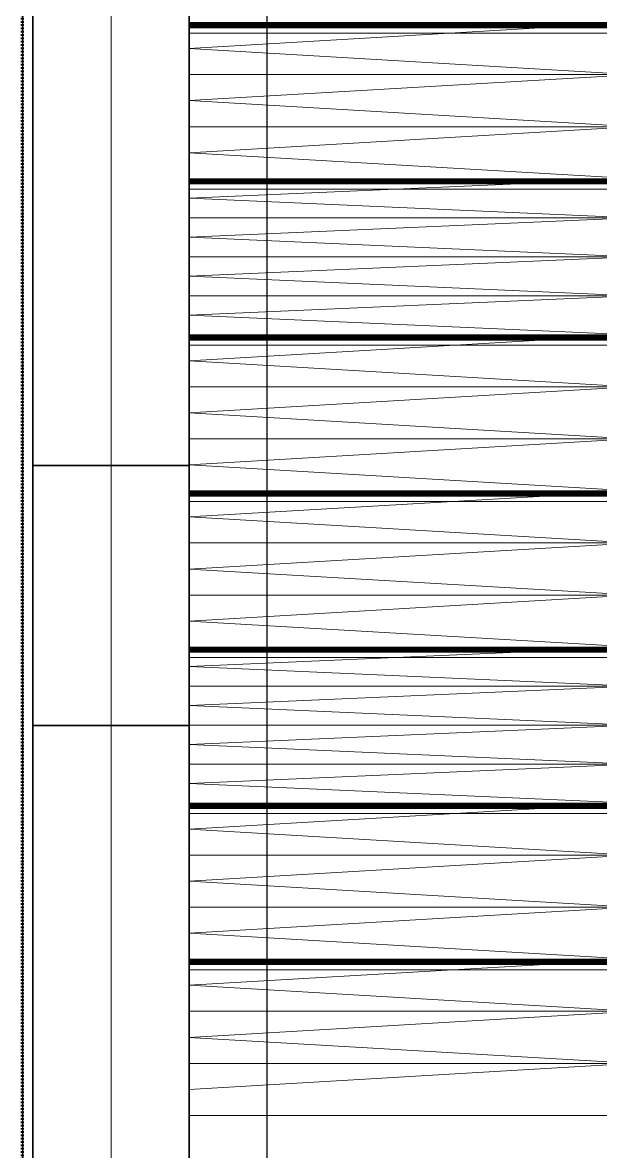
# Model space of a CAD drawing. Header units: millimetres. Extents: x -5300 to 98858, y -5196 to 93886.
# Drawn here: x 54330 to 55440, y 71432 to 73601 of the extents above; entities that cross this region are included whole.
import ezdxf

# ---------------------------------------------------------------- set-up
doc = ezdxf.new("R2010")
doc.units = ezdxf.units.MM
doc.linetypes.add('Штрих', pattern=[6.35, 3.175, -3.175])
doc.linetypes.add('Штрих_2_', pattern=[6.35, 3.175, -3.175])
for name, color, linetype, lineweight, true_color in [('_Разделитель помещений_', 4, 'Штрих', 70, 0x00ffff), ('Колонны', 7, 'Continuous', 18, 0x7f7f7f), ('Лестницы', 7, 'Continuous', 18, 0x7f7f7f), ('Перекрытия', 7, 'Continuous', 18, 0x7f7f7f), ('Стены', 7, 'Continuous', 18, 0x7f7f7f), ('Стены разрез', 7, 'Continuous', 50, 0x7f7f7f)]:
    doc.layers.add(name, color=color, linetype=linetype, lineweight=lineweight, true_color=true_color)

# ---------------------------------------------------------------- blocks, each defined once
blk = doc.blocks.new('ПЕР-003 5804 - ПЕР-003 5804-240234-Подвал')
at = {"layer": 'Перекрытия', "color": 254, "true_color": 0xd4d4d4}
for p, q in [((54650, 52670), (54650, 80210)), ((54650, 80210), (54650, 52670))]:
    blk.add_line(p, q, dxfattribs=at)
blk = doc.blocks.new('СТН-03 147010 - СТН-03 2-246274-Подвал')
at = {"layer": 'Стены', "color": 254, "true_color": 0xd4d4d4}
blk.add_line((54500, 80110), (54500, 53150), dxfattribs=at)
blk = doc.blocks.new('СТН-03 147010 - СТН-03 147010-246271-Подвал')
at = {"layer": 'Стены', "color": 254, "true_color": 0xd4d4d4}
for p, q in [((54350, 72750), (54350, 72750)), ((54650, 72750), (54650, 72750)), ((54350, 72250), (54350, 72250)), ((54650, 72250), (54650, 72250))]:
    blk.add_line(p, q, dxfattribs=at)
at = {"layer": 'Стены разрез', "color": 254, "lineweight": 25, "true_color": 0xd4d4d4}
for p, q in [((54650, 75400), (54650, 54350)), ((54800, 54350), (54800, 75400)), ((54330, 75350), (54330, 54250)), ((54350, 54250), (54350, 75350)), ((54350, 75350), (54350, 72750)), ((54650, 72750), (54650, 75350)), ((54350, 72750), (54650, 72750)), ((54650, 72250), (54350, 72250)), ((54350, 72250), (54350, 66750)), ((54650, 66750), (54650, 72250))]:
    blk.add_line(p, q, dxfattribs=at)
blk.add_blockref('СТН-03 147010 - СТН-03 2-246274-Подвал', (0, 0))
blk = doc.blocks.new('ЛК1-Лм1 227454 - ЛК1-Лм1-249035-Подвал')
at = {"layer": 'Лестницы', "color": 254, "true_color": 0xd4d4d4}
for p, q in [((54650, 73900.9), (54650, 73580.9)), ((54650, 73580.9), (54650, 73900.9)), ((54650, 73580.9), (54650, 73890.9)), ((54650, 73890.9), (54650, 73580.9)), ((54650, 73580.9), (54650, 73880.9)), ((54650, 73880.9), (54650, 73580.9)), ((54650, 73650.9), (54650, 73600.9)), ((54650, 73600.9), (54650, 73650.9)), ((54650, 73600.9), (54650, 73550.9)), ((55500, 73600.9), (54650, 73600.9)), ((54650, 73600.9), (55500, 73600.9)), ((55500, 73600.9), (54650, 73550.9)), ((54650, 73550.9), (54650, 73600.9)), ((54650, 73550.9), (55500, 73600.9)), ((56350, 73600.9), (54650, 73600.9)), ((54650, 73600.9), (54650, 73580.9)), ((56350, 73600.9), (54650, 73600.9)), ((54650, 73600.9), (54650, 73600.9)), ((54650, 73600.9), (56350, 73600.9)), ((54650, 73600.9), (54650, 73600.9)), ((54650, 73600.9), (54650, 73580.9)), ((54650, 73580.9), (54650, 73600.9)), ((54650, 73580.9), (54650, 73600.9)), ((54650, 73600.9), (56350, 73600.9)), ((54650, 73600.8), (54650, 73600.9)), ((54650, 73600.9), (54650, 73600.9)), ((54650, 73600.9), (54650, 73280.9)), ((54650, 73280.9), (54650, 73600.9)), ((54650, 73600.9), (56350, 73600.9)), ((56350, 73600.9), (54650, 73600.9)), ((54650, 73600.9), (54650, 73600.8)), ((56350, 73600.9), (54650, 73600.9)), ((54650, 73600.9), (54650, 73600.9)), ((54650, 73600.9), (56350, 73600.9)), ((54650, 73600.3), (54650, 73600.8)), ((56350, 73600.8), (54650, 73600.8)), ((54650, 73600.8), (54650, 73600.3)), ((54650, 73600.8), (56350, 73600.8)), ((54650, 73599.6), (54650, 73600.3)), ((56350, 73600.3), (54650, 73600.3)), ((54650, 73600.3), (54650, 73599.6)), ((54650, 73600.3), (56350, 73600.3)), ((54650, 73598.6), (54650, 73599.6)), ((56350, 73599.6), (54650, 73599.6)), ((54650, 73599.6), (54650, 73598.6)), ((54650, 73599.6), (56350, 73599.6)), ((54650, 73597.4), (54650, 73598.6)), ((56350, 73598.6), (54650, 73598.6)), ((54650, 73598.6), (54650, 73597.4)), ((54650, 73598.6), (56350, 73598.6)), ((54650, 73595.9), (54650, 73597.4)), ((56350, 73597.4), (54650, 73597.4)), ((54650, 73597.4), (54650, 73595.9)), ((54650, 73597.4), (56350, 73597.4)), ((54650, 73594.4), (54650, 73595.9)), ((56350, 73595.9), (54650, 73595.9)), ((54650, 73595.9), (54650, 73594.4)), ((54650, 73595.9), (56350, 73595.9)), ((54650, 73592.7), (54650, 73594.4)), ((56350, 73594.4), (54650, 73594.4)), ((54650, 73594.4), (54650, 73592.7)), ((54650, 73594.4), (56350, 73594.4)), ((54650, 73590.9), (54650, 73592.7)), ((56350, 73592.7), (54650, 73592.7)), ((54650, 73592.7), (54650, 73590.9)), ((54650, 73592.7), (56350, 73592.7)), ((54650, 73280.9), (54650, 73590.9)), ((56350, 73590.9), (54650, 73590.9)), ((54650, 73590.9), (54650, 73280.9)), ((54650, 73590.9), (56350, 73590.9)), ((54650, 73280.9), (54650, 73580.9)), ((54650, 73580.9), (54650, 73580.9)), ((54650, 73580.9), (56350, 73580.9)), ((56350, 73580.9), (54650, 73580.9)), ((54650, 73580.9), (54650, 73580.9)), ((54650, 73580.9), (56350, 73580.9)), ((56350, 73580.9), (54650, 73580.9)), ((54650, 73580.9), (54650, 73280.9)), ((54650, 73580.9), (56350, 73580.9)), ((54650, 73580.9), (54650, 73580.9)), ((56350, 73580.9), (54650, 73580.9)), ((54650, 73580.9), (54650, 73580.9)), ((54650, 73580.9), (56350, 73580.9)), ((56350, 73580.9), (54650, 73580.9)), ((54650, 73580.9), (54650, 73580.9)), ((54650, 73580.9), (56350, 73580.9)), ((56350, 73580.9), (54650, 73580.9)), ((54650, 73580.9), (54650, 73580.9)), ((56350, 73580.9), (54650, 73580.9)), ((54650, 73580.9), (56350, 73580.9)), ((54650, 73550.9), (54650, 73500.9)), ((54650, 73550.9), (55500, 73500.9)), ((54650, 73500.9), (54650, 73550.9)), ((55500, 73500.9), (54650, 73550.9)), ((54650, 73500.9), (54650, 73450.9)), ((55500, 73500.9), (54650, 73500.9)), ((54650, 73500.9), (55500, 73500.9)), ((55500, 73500.9), (54650, 73450.9)), ((54650, 73450.9), (54650, 73500.9)), ((54650, 73450.9), (55500, 73500.9)), ((54650, 73450.9), (54650, 73400.9)), ((54650, 73450.9), (55500, 73400.9)), ((54650, 73400.9), (54650, 73450.9)), ((55500, 73400.9), (54650, 73450.9)), ((54650, 73400.9), (54650, 73350.9)), ((55500, 73400.9), (54650, 73400.9)), ((54650, 73400.9), (55500, 73400.9)), ((55500, 73400.9), (54650, 73350.9)), ((54650, 73350.9), (54650, 73400.9)), ((54650, 73350.9), (55500, 73400.9)), ((54650, 73350.9), (54650, 73300.9)), ((54650, 73350.9), (55500, 73300.9)), ((54650, 73300.9), (54650, 73350.9)), ((55500, 73300.9), (54650, 73350.9)), ((54650, 73300.9), (54650, 73263.4)), ((55500, 73300.9), (54650, 73300.9)), ((54650, 73300.9), (55500, 73300.9)), ((55500, 73300.9), (54650, 73263.4)), ((54650, 73263.4), (54650, 73300.9)), ((54650, 73263.4), (55500, 73300.9)), ((56350, 73300.9), (54650, 73300.9)), ((54650, 73300.9), (54650, 73280.9)), ((56350, 73300.9), (54650, 73300.9)), ((54650, 73300.9), (54650, 73300.9)), ((54650, 73300.9), (56350, 73300.9)), ((54650, 73300.9), (54650, 73300.9)), ((54650, 73300.9), (54650, 73280.9)), ((54650, 73280.9), (54650, 73300.9)), ((54650, 73280.9), (54650, 73300.9)), ((54650, 73300.9), (56350, 73300.9)), ((54650, 73300.8), (54650, 73300.9)), ((54650, 73300.9), (54650, 73300.9)), ((54650, 73300.9), (54650, 72980.9)), ((54650, 72980.9), (54650, 73300.9)), ((54650, 73300.9), (56350, 73300.9)), ((56350, 73300.9), (54650, 73300.9)), ((54650, 73300.9), (54650, 73300.8)), ((56350, 73300.9), (54650, 73300.9)), ((54650, 73300.9), (54650, 73300.9)), ((54650, 73300.9), (56350, 73300.9)), ((54650, 73300.3), (54650, 73300.8)), ((56350, 73300.8), (54650, 73300.8)), ((54650, 73300.8), (54650, 73300.3)), ((54650, 73300.8), (56350, 73300.8)), ((54650, 73299.6), (54650, 73300.3)), ((56350, 73300.3), (54650, 73300.3)), ((54650, 73300.3), (54650, 73299.6)), ((54650, 73300.3), (56350, 73300.3)), ((54650, 73298.6), (54650, 73299.6)), ((56350, 73299.6), (54650, 73299.6)), ((54650, 73299.6), (54650, 73298.6)), ((54650, 73299.6), (56350, 73299.6)), ((54650, 73297.4), (54650, 73298.6)), ((56350, 73298.6), (54650, 73298.6)), ((54650, 73298.6), (54650, 73297.4)), ((54650, 73298.6), (56350, 73298.6)), ((54650, 73295.9), (54650, 73297.4)), ((56350, 73297.4), (54650, 73297.4)), ((54650, 73297.4), (54650, 73295.9)), ((54650, 73297.4), (56350, 73297.4)), ((54650, 73294.4), (54650, 73295.9)), ((56350, 73295.9), (54650, 73295.9)), ((54650, 73295.9), (54650, 73294.4)), ((54650, 73295.9), (56350, 73295.9)), ((54650, 73292.7), (54650, 73294.4)), ((56350, 73294.4), (54650, 73294.4)), ((54650, 73294.4), (54650, 73292.7)), ((54650, 73294.4), (56350, 73294.4)), ((54650, 73290.9), (54650, 73292.7)), ((56350, 73292.7), (54650, 73292.7)), ((54650, 73292.7), (54650, 73290.9)), ((54650, 73292.7), (56350, 73292.7)), ((54650, 72980.9), (54650, 73290.9)), ((56350, 73290.9), (54650, 73290.9)), ((54650, 73290.9), (54650, 72980.9)), ((54650, 73290.9), (56350, 73290.9)), ((54650, 72980.9), (54650, 73280.9)), ((54650, 73280.9), (54650, 73280.9)), ((54650, 73280.9), (56350, 73280.9)), ((56350, 73280.9), (54650, 73280.9)), ((54650, 73280.9), (54650, 73280.9)), ((54650, 73280.9), (56350, 73280.9)), ((56350, 73280.9), (54650, 73280.9)), ((54650, 73280.9), (54650, 72980.9)), ((54650, 73280.9), (56350, 73280.9)), ((54650, 73280.9), (54650, 73280.9)), ((56350, 73280.9), (54650, 73280.9)), ((54650, 73280.9), (54650, 73280.9)), ((54650, 73280.9), (56350, 73280.9)), ((56350, 73280.9), (54650, 73280.9)), ((54650, 73280.9), (54650, 73280.9)), ((54650, 73280.9), (56350, 73280.9)), ((56350, 73280.9), (54650, 73280.9)), ((54650, 73280.9), (54650, 73280.9)), ((56350, 73280.9), (54650, 73280.9)), ((54650, 73280.9), (56350, 73280.9)), ((54650, 73263.4), (54650, 73225.9)), ((54650, 73263.4), (55500, 73225.9)), ((54650, 73225.9), (54650, 73263.4)), ((55500, 73225.9), (54650, 73263.4)), ((54650, 73225.9), (54650, 73188.4)), ((55500, 73225.9), (54650, 73225.9)), ((54650, 73225.9), (55500, 73225.9)), ((55500, 73225.9), (54650, 73188.4)), ((54650, 73188.4), (54650, 73225.9)), ((54650, 73188.4), (55500, 73225.9)), ((54650, 73188.4), (54650, 73150.9)), ((54650, 73188.4), (55500, 73150.9)), ((54650, 73150.9), (54650, 73188.4)), ((55500, 73150.9), (54650, 73188.4)), ((54650, 73150.9), (54650, 73113.4)), ((55500, 73150.9), (54650, 73150.9)), ((54650, 73150.9), (55500, 73150.9)), ((55500, 73150.9), (54650, 73113.4)), ((54650, 73113.4), (54650, 73150.9)), ((54650, 73113.4), (55500, 73150.9)), ((54650, 73113.4), (54650, 73075.9)), ((54650, 73113.4), (55500, 73075.9)), ((54650, 73075.9), (54650, 73113.4)), ((55500, 73075.9), (54650, 73113.4)), ((54650, 73075.9), (54650, 73038.4)), ((55500, 73075.9), (54650, 73075.9)), ((54650, 73075.9), (55500, 73075.9)), ((55500, 73075.9), (54650, 73038.4)), ((54650, 73038.4), (54650, 73075.9)), ((54650, 73038.4), (55500, 73075.9)), ((54650, 73038.4), (54650, 73000.9)), ((54650, 73038.4), (55500, 73000.9)), ((54650, 73000.9), (54650, 73038.4)), ((55500, 73000.9), (54650, 73038.4)), ((54650, 73000.9), (54650, 72950.9)), ((55500, 73000.9), (54650, 73000.9)), ((54650, 73000.9), (55500, 73000.9)), ((55500, 73000.9), (54650, 72950.9)), ((54650, 72950.9), (54650, 73000.9)), ((54650, 72950.9), (55500, 73000.9)), ((56350, 73000.9), (54650, 73000.9)), ((54650, 73000.9), (54650, 72980.9)), ((56350, 73000.9), (54650, 73000.9)), ((54650, 73000.9), (54650, 73000.9)), ((54650, 73000.9), (56350, 73000.9)), ((54650, 73000.9), (54650, 73000.9)), ((54650, 73000.9), (54650, 72980.9)), ((54650, 72980.9), (54650, 73000.9)), ((54650, 72980.9), (54650, 73000.9)), ((54650, 73000.9), (56350, 73000.9)), ((54650, 73000.8), (54650, 73000.9)), ((54650, 73000.9), (54650, 73000.9)), ((54650, 73000.9), (54650, 72680.9)), ((54650, 72680.9), (54650, 73000.9)), ((54650, 73000.9), (56350, 73000.9)), ((56350, 73000.9), (54650, 73000.9)), ((54650, 73000.9), (54650, 73000.8)), ((56350, 73000.9), (54650, 73000.9)), ((54650, 73000.9), (54650, 73000.9)), ((54650, 73000.9), (56350, 73000.9)), ((54650, 73000.3), (54650, 73000.8)), ((56350, 73000.8), (54650, 73000.8)), ((54650, 73000.8), (54650, 73000.3)), ((54650, 73000.8), (56350, 73000.8)), ((54650, 72999.6), (54650, 73000.3)), ((56350, 73000.3), (54650, 73000.3)), ((54650, 73000.3), (54650, 72999.6)), ((54650, 73000.3), (56350, 73000.3)), ((54650, 72998.6), (54650, 72999.6)), ((56350, 72999.6), (54650, 72999.6)), ((54650, 72999.6), (54650, 72998.6)), ((54650, 72999.6), (56350, 72999.6)), ((54650, 72997.4), (54650, 72998.6)), ((56350, 72998.6), (54650, 72998.6)), ((54650, 72998.6), (54650, 72997.4)), ((54650, 72998.6), (56350, 72998.6)), ((54650, 72995.9), (54650, 72997.4)), ((56350, 72997.4), (54650, 72997.4)), ((54650, 72997.4), (54650, 72995.9)), ((54650, 72997.4), (56350, 72997.4)), ((54650, 72994.4), (54650, 72995.9)), ((56350, 72995.9), (54650, 72995.9)), ((54650, 72995.9), (54650, 72994.4)), ((54650, 72995.9), (56350, 72995.9)), ((54650, 72992.7), (54650, 72994.4)), ((56350, 72994.4), (54650, 72994.4)), ((54650, 72994.4), (54650, 72992.7)), ((54650, 72994.4), (56350, 72994.4)), ((54650, 72990.9), (54650, 72992.7)), ((56350, 72992.7), (54650, 72992.7)), ((54650, 72992.7), (54650, 72990.9)), ((54650, 72992.7), (56350, 72992.7)), ((54650, 72680.9), (54650, 72990.9)), ((56350, 72990.9), (54650, 72990.9)), ((54650, 72990.9), (54650, 72680.9)), ((54650, 72990.9), (56350, 72990.9)), ((54650, 72680.9), (54650, 72980.9)), ((54650, 72980.9), (54650, 72980.9)), ((54650, 72980.9), (56350, 72980.9)), ((56350, 72980.9), (54650, 72980.9)), ((54650, 72980.9), (54650, 72980.9)), ((54650, 72980.9), (56350, 72980.9)), ((56350, 72980.9), (54650, 72980.9)), ((54650, 72980.9), (54650, 72680.9)), ((54650, 72980.9), (56350, 72980.9)), ((54650, 72980.9), (54650, 72980.9)), ((56350, 72980.9), (54650, 72980.9)), ((54650, 72980.9), (54650, 72980.9)), ((54650, 72980.9), (56350, 72980.9)), ((56350, 72980.9), (54650, 72980.9)), ((54650, 72980.9), (54650, 72980.9)), ((54650, 72980.9), (56350, 72980.9)), ((56350, 72980.9), (54650, 72980.9)), ((54650, 72980.9), (54650, 72980.9)), ((56350, 72980.9), (54650, 72980.9)), ((54650, 72980.9), (56350, 72980.9)), ((54650, 72950.9), (54650, 72900.9)), ((54650, 72950.9), (55500, 72900.9)), ((54650, 72900.9), (54650, 72950.9)), ((55500, 72900.9), (54650, 72950.9)), ((54650, 72900.9), (54650, 72850.9)), ((55500, 72900.9), (54650, 72900.9)), ((54650, 72900.9), (55500, 72900.9)), ((55500, 72900.9), (54650, 72850.9)), ((54650, 72850.9), (54650, 72900.9)), ((54650, 72850.9), (55500, 72900.9)), ((54650, 72850.9), (54650, 72800.9)), ((54650, 72850.9), (55500, 72800.9)), ((54650, 72800.9), (54650, 72850.9)), ((55500, 72800.9), (54650, 72850.9)), ((54650, 72800.9), (54650, 72750.9)), ((55500, 72800.9), (54650, 72800.9)), ((54650, 72800.9), (55500, 72800.9)), ((55500, 72800.9), (54650, 72750.9)), ((54650, 72750.9), (54650, 72800.9)), ((54650, 72750.9), (55500, 72800.9)), ((54650, 72750.9), (54650, 72700.9)), ((54650, 72750.9), (55500, 72700.9)), ((54650, 72700.9), (54650, 72750.9)), ((55500, 72700.9), (54650, 72750.9)), ((54650, 72700.9), (54650, 72650.9)), ((55500, 72700.9), (54650, 72700.9)), ((54650, 72700.9), (55500, 72700.9)), ((55500, 72700.9), (54650, 72650.9)), ((54650, 72650.9), (54650, 72700.9)), ((54650, 72650.9), (55500, 72700.9)), ((56350, 72700.9), (54650, 72700.9)), ((54650, 72700.9), (54650, 72680.9)), ((56350, 72700.9), (54650, 72700.9)), ((54650, 72700.9), (54650, 72700.9)), ((54650, 72700.9), (56350, 72700.9)), ((54650, 72700.9), (54650, 72700.9)), ((54650, 72700.9), (54650, 72680.9)), ((54650, 72680.9), (54650, 72700.9)), ((54650, 72680.9), (54650, 72700.9)), ((54650, 72700.9), (56350, 72700.9)), ((54650, 72700.8), (54650, 72700.9)), ((54650, 72700.9), (54650, 72700.9)), ((54650, 72700.9), (54650, 72380.9)), ((54650, 72380.9), (54650, 72700.9)), ((54650, 72700.9), (56350, 72700.9)), ((56350, 72700.9), (54650, 72700.9)), ((54650, 72700.9), (54650, 72700.8)), ((56350, 72700.9), (54650, 72700.9)), ((54650, 72700.9), (54650, 72700.9)), ((54650, 72700.9), (56350, 72700.9)), ((54650, 72700.3), (54650, 72700.8)), ((56350, 72700.8), (54650, 72700.8)), ((54650, 72700.8), (54650, 72700.3)), ((54650, 72700.8), (56350, 72700.8)), ((54650, 72699.6), (54650, 72700.3)), ((56350, 72700.3), (54650, 72700.3)), ((54650, 72700.3), (54650, 72699.6)), ((54650, 72700.3), (56350, 72700.3)), ((54650, 72698.6), (54650, 72699.6)), ((56350, 72699.6), (54650, 72699.6)), ((54650, 72699.6), (54650, 72698.6)), ((54650, 72699.6), (56350, 72699.6)), ((54650, 72697.4), (54650, 72698.6)), ((56350, 72698.6), (54650, 72698.6)), ((54650, 72698.6), (54650, 72697.4)), ((54650, 72698.6), (56350, 72698.6)), ((54650, 72695.9), (54650, 72697.4)), ((56350, 72697.4), (54650, 72697.4)), ((54650, 72697.4), (54650, 72695.9)), ((54650, 72697.4), (56350, 72697.4)), ((54650, 72694.4), (54650, 72695.9)), ((56350, 72695.9), (54650, 72695.9)), ((54650, 72695.9), (54650, 72694.4)), ((54650, 72695.9), (56350, 72695.9)), ((54650, 72692.7), (54650, 72694.4)), ((56350, 72694.4), (54650, 72694.4)), ((54650, 72694.4), (54650, 72692.7)), ((54650, 72694.4), (56350, 72694.4)), ((54650, 72690.9), (54650, 72692.7)), ((56350, 72692.7), (54650, 72692.7)), ((54650, 72692.7), (54650, 72690.9)), ((54650, 72692.7), (56350, 72692.7)), ((54650, 72380.9), (54650, 72690.9)), ((56350, 72690.9), (54650, 72690.9)), ((54650, 72690.9), (54650, 72380.9)), ((54650, 72690.9), (56350, 72690.9)), ((54650, 72380.9), (54650, 72680.9)), ((54650, 72680.9), (54650, 72680.9)), ((54650, 72680.9), (56350, 72680.9)), ((56350, 72680.9), (54650, 72680.9)), ((54650, 72680.9), (54650, 72680.9)), ((54650, 72680.9), (56350, 72680.9)), ((56350, 72680.9), (54650, 72680.9)), ((54650, 72680.9), (54650, 72380.9)), ((54650, 72680.9), (56350, 72680.9)), ((54650, 72680.9), (54650, 72680.9)), ((56350, 72680.9), (54650, 72680.9)), ((54650, 72680.9), (54650, 72680.9)), ((54650, 72680.9), (56350, 72680.9)), ((56350, 72680.9), (54650, 72680.9)), ((54650, 72680.9), (54650, 72680.9)), ((54650, 72680.9), (56350, 72680.9)), ((56350, 72680.9), (54650, 72680.9)), ((54650, 72680.9), (54650, 72680.9)), ((56350, 72680.9), (54650, 72680.9)), ((54650, 72680.9), (56350, 72680.9)), ((54650, 72650.9), (54650, 72600.9)), ((54650, 72650.9), (55500, 72600.9)), ((54650, 72600.9), (54650, 72650.9)), ((55500, 72600.9), (54650, 72650.9)), ((54650, 72600.9), (54650, 72550.9)), ((55500, 72600.9), (54650, 72600.9)), ((54650, 72600.9), (55500, 72600.9)), ((55500, 72600.9), (54650, 72550.9)), ((54650, 72550.9), (54650, 72600.9)), ((54650, 72550.9), (55500, 72600.9)), ((54650, 72550.9), (54650, 72500.9)), ((54650, 72550.9), (55500, 72500.9)), ((54650, 72500.9), (54650, 72550.9)), ((55500, 72500.9), (54650, 72550.9)), ((54650, 72500.9), (54650, 72450.9)), ((55500, 72500.9), (54650, 72500.9)), ((54650, 72500.9), (55500, 72500.9)), ((55500, 72500.9), (54650, 72450.9)), ((54650, 72450.9), (54650, 72500.9)), ((54650, 72450.9), (55500, 72500.9)), ((54650, 72450.9), (54650, 72400.9)), ((54650, 72450.9), (55500, 72400.9)), ((54650, 72400.9), (54650, 72450.9)), ((55500, 72400.9), (54650, 72450.9)), ((54650, 72400.9), (54650, 72363.4)), ((55500, 72400.9), (54650, 72400.9)), ((54650, 72400.9), (55500, 72400.9)), ((55500, 72400.9), (54650, 72363.4)), ((54650, 72363.4), (54650, 72400.9)), ((54650, 72363.4), (55500, 72400.9)), ((56350, 72400.9), (54650, 72400.9)), ((54650, 72400.9), (54650, 72380.9)), ((56350, 72400.9), (54650, 72400.9)), ((54650, 72400.9), (54650, 72400.9)), ((54650, 72400.9), (56350, 72400.9)), ((54650, 72400.9), (54650, 72400.9)), ((54650, 72400.9), (54650, 72380.9)), ((54650, 72380.9), (54650, 72400.9)), ((54650, 72380.9), (54650, 72400.9)), ((54650, 72400.9), (56350, 72400.9)), ((54650, 72400.8), (54650, 72400.9)), ((54650, 72400.9), (54650, 72400.9)), ((54650, 72400.9), (54650, 72080.9)), ((54650, 72080.9), (54650, 72400.9)), ((54650, 72400.9), (56350, 72400.9)), ((56350, 72400.9), (54650, 72400.9)), ((54650, 72400.9), (54650, 72400.8)), ((56350, 72400.9), (54650, 72400.9)), ((54650, 72400.9), (54650, 72400.9)), ((54650, 72400.9), (56350, 72400.9)), ((54650, 72400.3), (54650, 72400.8)), ((56350, 72400.8), (54650, 72400.8)), ((54650, 72400.8), (54650, 72400.3)), ((54650, 72400.8), (56350, 72400.8)), ((54650, 72399.6), (54650, 72400.3)), ((56350, 72400.3), (54650, 72400.3)), ((54650, 72400.3), (54650, 72399.6)), ((54650, 72400.3), (56350, 72400.3)), ((54650, 72398.6), (54650, 72399.6)), ((56350, 72399.6), (54650, 72399.6)), ((54650, 72399.6), (54650, 72398.6)), ((54650, 72399.6), (56350, 72399.6)), ((54650, 72397.4), (54650, 72398.6)), ((56350, 72398.6), (54650, 72398.6)), ((54650, 72398.6), (54650, 72397.4)), ((54650, 72398.6), (56350, 72398.6)), ((54650, 72395.9), (54650, 72397.4)), ((56350, 72397.4), (54650, 72397.4)), ((54650, 72397.4), (54650, 72395.9)), ((54650, 72397.4), (56350, 72397.4)), ((54650, 72394.4), (54650, 72395.9)), ((56350, 72395.9), (54650, 72395.9)), ((54650, 72395.9), (54650, 72394.4)), ((54650, 72395.9), (56350, 72395.9)), ((54650, 72392.7), (54650, 72394.4)), ((56350, 72394.4), (54650, 72394.4)), ((54650, 72394.4), (54650, 72392.7)), ((54650, 72394.4), (56350, 72394.4)), ((54650, 72390.9), (54650, 72392.7)), ((56350, 72392.7), (54650, 72392.7)), ((54650, 72392.7), (54650, 72390.9)), ((54650, 72392.7), (56350, 72392.7)), ((54650, 72080.9), (54650, 72390.9)), ((56350, 72390.9), (54650, 72390.9)), ((54650, 72390.9), (54650, 72080.9)), ((54650, 72390.9), (56350, 72390.9)), ((54650, 72080.9), (54650, 72380.9)), ((54650, 72380.9), (54650, 72380.9)), ((54650, 72380.9), (56350, 72380.9)), ((56350, 72380.9), (54650, 72380.9)), ((54650, 72380.9), (54650, 72380.9)), ((54650, 72380.9), (56350, 72380.9)), ((56350, 72380.9), (54650, 72380.9)), ((54650, 72380.9), (54650, 72080.9)), ((54650, 72380.9), (56350, 72380.9)), ((54650, 72380.9), (54650, 72380.9)), ((56350, 72380.9), (54650, 72380.9)), ((54650, 72380.9), (54650, 72380.9)), ((54650, 72380.9), (56350, 72380.9)), ((56350, 72380.9), (54650, 72380.9)), ((54650, 72380.9), (54650, 72380.9)), ((54650, 72380.9), (56350, 72380.9)), ((56350, 72380.9), (54650, 72380.9)), ((54650, 72380.9), (54650, 72380.9)), ((56350, 72380.9), (54650, 72380.9)), ((54650, 72380.9), (56350, 72380.9)), ((54650, 72363.4), (54650, 72325.9)), ((54650, 72363.4), (55500, 72325.9)), ((54650, 72325.9), (54650, 72363.4)), ((55500, 72325.9), (54650, 72363.4)), ((54650, 72325.9), (54650, 72288.4)), ((55500, 72325.9), (54650, 72325.9)), ((54650, 72325.9), (55500, 72325.9)), ((55500, 72325.9), (54650, 72288.4)), ((54650, 72288.4), (54650, 72325.9)), ((54650, 72288.4), (55500, 72325.9)), ((54650, 72288.4), (54650, 72250.9)), ((54650, 72288.4), (55500, 72250.9)), ((54650, 72250.9), (54650, 72288.4)), ((55500, 72250.9), (54650, 72288.4)), ((54650, 72250.9), (54650, 72213.4)), ((55500, 72250.9), (54650, 72250.9)), ((54650, 72250.9), (55500, 72250.9)), ((55500, 72250.9), (54650, 72213.4)), ((54650, 72213.4), (54650, 72250.9)), ((54650, 72213.4), (55500, 72250.9)), ((54650, 72213.4), (54650, 72175.9)), ((54650, 72213.4), (55500, 72175.9)), ((54650, 72175.9), (54650, 72213.4)), ((55500, 72175.9), (54650, 72213.4)), ((54650, 72175.9), (54650, 72138.4)), ((55500, 72175.9), (54650, 72175.9)), ((54650, 72175.9), (55500, 72175.9)), ((55500, 72175.9), (54650, 72138.4)), ((54650, 72138.4), (54650, 72175.9)), ((54650, 72138.4), (55500, 72175.9)), ((54650, 72138.4), (54650, 72100.9)), ((54650, 72138.4), (55500, 72100.9)), ((54650, 72100.9), (54650, 72138.4)), ((55500, 72100.9), (54650, 72138.4)), ((54650, 72100.9), (54650, 72050.9)), ((55500, 72100.9), (54650, 72100.9)), ((54650, 72100.9), (55500, 72100.9)), ((55500, 72100.9), (54650, 72050.9)), ((54650, 72050.9), (54650, 72100.9)), ((54650, 72050.9), (55500, 72100.9)), ((56350, 72100.9), (54650, 72100.9)), ((54650, 72100.9), (54650, 72080.9)), ((56350, 72100.9), (54650, 72100.9)), ((54650, 72100.9), (54650, 72100.9)), ((54650, 72100.9), (56350, 72100.9)), ((54650, 72100.9), (54650, 72100.9)), ((54650, 72100.9), (54650, 72080.9)), ((54650, 72080.9), (54650, 72100.9)), ((54650, 72080.9), (54650, 72100.9)), ((54650, 72100.9), (56350, 72100.9)), ((54650, 72100.8), (54650, 72100.9)), ((54650, 72100.9), (54650, 72100.9)), ((54650, 72100.9), (54650, 71780.9)), ((54650, 71780.9), (54650, 72100.9)), ((54650, 72100.9), (56350, 72100.9)), ((56350, 72100.9), (54650, 72100.9)), ((54650, 72100.9), (54650, 72100.8)), ((56350, 72100.9), (54650, 72100.9)), ((54650, 72100.9), (54650, 72100.9)), ((54650, 72100.9), (56350, 72100.9)), ((54650, 72100.3), (54650, 72100.8)), ((56350, 72100.8), (54650, 72100.8)), ((54650, 72100.8), (54650, 72100.3)), ((54650, 72100.8), (56350, 72100.8)), ((54650, 72099.6), (54650, 72100.3)), ((56350, 72100.3), (54650, 72100.3)), ((54650, 72100.3), (54650, 72099.6)), ((54650, 72100.3), (56350, 72100.3)), ((54650, 72098.6), (54650, 72099.6)), ((56350, 72099.6), (54650, 72099.6)), ((54650, 72099.6), (54650, 72098.6)), ((54650, 72099.6), (56350, 72099.6)), ((54650, 72097.4), (54650, 72098.6)), ((56350, 72098.6), (54650, 72098.6)), ((54650, 72098.6), (54650, 72097.4)), ((54650, 72098.6), (56350, 72098.6)), ((54650, 72095.9), (54650, 72097.4)), ((56350, 72097.4), (54650, 72097.4)), ((54650, 72097.4), (54650, 72095.9)), ((54650, 72097.4), (56350, 72097.4)), ((54650, 72094.4), (54650, 72095.9)), ((56350, 72095.9), (54650, 72095.9)), ((54650, 72095.9), (54650, 72094.4)), ((54650, 72095.9), (56350, 72095.9)), ((54650, 72092.7), (54650, 72094.4)), ((56350, 72094.4), (54650, 72094.4)), ((54650, 72094.4), (54650, 72092.7)), ((54650, 72094.4), (56350, 72094.4)), ((54650, 72090.9), (54650, 72092.7)), ((56350, 72092.7), (54650, 72092.7)), ((54650, 72092.7), (54650, 72090.9)), ((54650, 72092.7), (56350, 72092.7)), ((54650, 71780.9), (54650, 72090.9)), ((56350, 72090.9), (54650, 72090.9)), ((54650, 72090.9), (54650, 71780.9)), ((54650, 72090.9), (56350, 72090.9)), ((54650, 71780.9), (54650, 72080.9)), ((54650, 72080.9), (54650, 72080.9)), ((54650, 72080.9), (56350, 72080.9)), ((56350, 72080.9), (54650, 72080.9)), ((54650, 72080.9), (54650, 72080.9)), ((54650, 72080.9), (56350, 72080.9)), ((56350, 72080.9), (54650, 72080.9)), ((54650, 72080.9), (54650, 71780.9)), ((54650, 72080.9), (56350, 72080.9)), ((54650, 72080.9), (54650, 72080.9)), ((56350, 72080.9), (54650, 72080.9)), ((54650, 72080.9), (54650, 72080.9)), ((54650, 72080.9), (56350, 72080.9)), ((56350, 72080.9), (54650, 72080.9)), ((54650, 72080.9), (54650, 72080.9)), ((54650, 72080.9), (56350, 72080.9)), ((56350, 72080.9), (54650, 72080.9)), ((54650, 72080.9), (54650, 72080.9)), ((56350, 72080.9), (54650, 72080.9)), ((54650, 72080.9), (56350, 72080.9)), ((54650, 72050.9), (54650, 72000.9)), ((54650, 72050.9), (55500, 72000.9)), ((54650, 72000.9), (54650, 72050.9)), ((55500, 72000.9), (54650, 72050.9)), ((54650, 72000.9), (54650, 71950.9)), ((55500, 72000.9), (54650, 72000.9)), ((54650, 72000.9), (55500, 72000.9)), ((55500, 72000.9), (54650, 71950.9)), ((54650, 71950.9), (54650, 72000.9)), ((54650, 71950.9), (55500, 72000.9)), ((54650, 71950.9), (54650, 71900.9)), ((54650, 71950.9), (55500, 71900.9)), ((54650, 71900.9), (54650, 71950.9)), ((55500, 71900.9), (54650, 71950.9)), ((54650, 71900.9), (54650, 71850.9)), ((55500, 71900.9), (54650, 71900.9)), ((54650, 71900.9), (55500, 71900.9)), ((55500, 71900.9), (54650, 71850.9)), ((54650, 71850.9), (54650, 71900.9)), ((54650, 71850.9), (55500, 71900.9)), ((54650, 71850.9), (54650, 71800.9)), ((54650, 71850.9), (55500, 71800.9)), ((54650, 71800.9), (54650, 71850.9)), ((55500, 71800.9), (54650, 71850.9)), ((54650, 71800.9), (54650, 71750.9)), ((55500, 71800.9), (54650, 71800.9)), ((54650, 71800.9), (55500, 71800.9)), ((55500, 71800.9), (54650, 71750.9)), ((54650, 71750.9), (54650, 71800.9)), ((54650, 71750.9), (55500, 71800.9)), ((56350, 71800.9), (54650, 71800.9)), ((54650, 71800.9), (54650, 71780.9)), ((56350, 71800.9), (54650, 71800.9)), ((54650, 71800.9), (54650, 71800.9)), ((54650, 71800.9), (56350, 71800.9)), ((54650, 71800.9), (54650, 71800.9)), ((54650, 71800.9), (54650, 71780.9)), ((54650, 71780.9), (54650, 71800.9)), ((54650, 71780.9), (54650, 71800.9)), ((54650, 71800.9), (56350, 71800.9)), ((54650, 71800.8), (54650, 71800.9)), ((54650, 71800.9), (54650, 71800.9)), ((54650, 71800.9), (54650, 71500.9)), ((54650, 71500.9), (54650, 71800.9)), ((54650, 71800.9), (56350, 71800.9)), ((56350, 71800.9), (54650, 71800.9)), ((54650, 71800.9), (54650, 71800.8)), ((56350, 71800.9), (54650, 71800.9)), ((54650, 71800.9), (54650, 71800.9)), ((54650, 71800.9), (56350, 71800.9)), ((54650, 71800.3), (54650, 71800.8)), ((56350, 71800.8), (54650, 71800.8)), ((54650, 71800.8), (54650, 71800.3)), ((54650, 71800.8), (56350, 71800.8)), ((54650, 71799.6), (54650, 71800.3)), ((56350, 71800.3), (54650, 71800.3)), ((54650, 71800.3), (54650, 71799.6)), ((54650, 71800.3), (56350, 71800.3)), ((54650, 71798.6), (54650, 71799.6)), ((56350, 71799.6), (54650, 71799.6)), ((54650, 71799.6), (54650, 71798.6)), ((54650, 71799.6), (56350, 71799.6)), ((54650, 71797.4), (54650, 71798.6)), ((56350, 71798.6), (54650, 71798.6)), ((54650, 71798.6), (54650, 71797.4)), ((54650, 71798.6), (56350, 71798.6)), ((54650, 71795.9), (54650, 71797.4)), ((56350, 71797.4), (54650, 71797.4)), ((54650, 71797.4), (54650, 71795.9)), ((54650, 71797.4), (56350, 71797.4)), ((54650, 71794.4), (54650, 71795.9)), ((56350, 71795.9), (54650, 71795.9)), ((54650, 71795.9), (54650, 71794.4)), ((54650, 71795.9), (56350, 71795.9)), ((54650, 71792.7), (54650, 71794.4)), ((56350, 71794.4), (54650, 71794.4)), ((54650, 71794.4), (54650, 71792.7)), ((54650, 71794.4), (56350, 71794.4)), ((54650, 71790.9), (54650, 71792.7)), ((56350, 71792.7), (54650, 71792.7)), ((54650, 71792.7), (54650, 71790.9)), ((54650, 71792.7), (56350, 71792.7)), ((54650, 71500.9), (54650, 71790.9)), ((56350, 71790.9), (54650, 71790.9)), ((54650, 71790.9), (54650, 71500.9)), ((54650, 71790.9), (56350, 71790.9)), ((54650, 71500.9), (54650, 71780.9)), ((54650, 71780.9), (54650, 71780.9)), ((54650, 71780.9), (56350, 71780.9)), ((56350, 71780.9), (54650, 71780.9)), ((54650, 71780.9), (54650, 71780.9)), ((54650, 71780.9), (56350, 71780.9)), ((56350, 71780.9), (54650, 71780.9)), ((54650, 71780.9), (54650, 71500.9)), ((54650, 71780.9), (56350, 71780.9)), ((54650, 71780.9), (54650, 71780.9)), ((56350, 71780.9), (54650, 71780.9)), ((54650, 71780.9), (54650, 71780.9)), ((54650, 71780.9), (56350, 71780.9)), ((56350, 71780.9), (54650, 71780.9)), ((54650, 71780.9), (54650, 71780.9)), ((54650, 71780.9), (56350, 71780.9)), ((56350, 71780.9), (54650, 71780.9)), ((54650, 71780.9), (54650, 71780.9)), ((56350, 71780.9), (54650, 71780.9)), ((54650, 71780.9), (56350, 71780.9)), ((54650, 71750.9), (54650, 71700.9)), ((54650, 71750.9), (55500, 71700.9)), ((54650, 71700.9), (54650, 71750.9)), ((55500, 71700.9), (54650, 71750.9)), ((54650, 71700.9), (54650, 71650.9)), ((55500, 71700.9), (54650, 71700.9)), ((54650, 71700.9), (55500, 71700.9)), ((55500, 71700.9), (54650, 71650.9)), ((54650, 71650.9), (54650, 71700.9)), ((54650, 71650.9), (55500, 71700.9)), ((54650, 71650.9), (54650, 71600.9)), ((54650, 71650.9), (55500, 71600.9)), ((54650, 71600.9), (54650, 71650.9)), ((55500, 71600.9), (54650, 71650.9)), ((54650, 71600.9), (54650, 71550.9)), ((54650, 71550.9), (55500, 71600.9)), ((55500, 71600.9), (54650, 71600.9)), ((54650, 71600.9), (55500, 71600.9)), ((55500, 71600.9), (54650, 71550.9)), ((54650, 71550.9), (54650, 71600.9)), ((54650, 71550.9), (54650, 71500.9)), ((54650, 71500.9), (54650, 71550.9)), ((54650, 71500.9), (54650, 71500.9)), ((54650, 71500.9), (56350, 71500.9)), ((54650, 71500.9), (54650, 71500.9)), ((54650, 71500.9), (56350, 71500.9)), ((56350, 71500.9), (54650, 71500.9)), ((56350, 71500.9), (54650, 71500.9)), ((54650, 71500.9), (54650, 71500.9)), ((54650, 71500.9), (56350, 71500.9)), ((56350, 71500.9), (54650, 71500.9)), ((54650, 71500.9), (54650, 71500.9)), ((56350, 71500.9), (54650, 71500.9)), ((54650, 71500.9), (56350, 71500.9))]:
    blk.add_line(p, q, dxfattribs=at)
blk = doc.blocks.new('ЛК1-Лм1 227454 - ЛК1-Лм1 227454-249039-Подвал')
blk.add_blockref('ЛК1-Лм1 227454 - ЛК1-Лм1-249035-Подвал', (0, 0))
blk = doc.blocks.new('КОЛ-001 300х500 300 x 500 108082 - КОЛ-001 300х500 300 x 500 108082-384996-Подвал')
at = {"layer": 'Колонны', "color": 254, "lineweight": 25, "true_color": 0xd4d4d4}
for p, q in [((150, 250), (-150, 250)), ((-150, 250), (-150, -250)), ((150, -250), (150, 250)), ((-150, -250), (150, -250))]:
    blk.add_line(p, q, dxfattribs=at)
at = {"layer": 'Колонны', "color": 254, "true_color": 0xd4d4d4}
for p, q in [((-150, 250), (-150, 250)), ((150, 250), (150, 250)), ((-150, -250), (-150, -250)), ((150, -250), (150, -250))]:
    blk.add_line(p, q, dxfattribs=at)

msp = doc.modelspace()

# ---------------------------------------------------------------- linework, layer by layer
at = {"layer": '_Разделитель помещений_', "color": 131, "linetype": 'Штрих_2_', "true_color": 0xaaffff}
msp.add_line((54330, 54265), (54330, 79990), dxfattribs=at)
at = {"layer": 'Перекрытия', "color": 254, "true_color": 0xd4d4d4}
for p, q in [((54650, 80210), (54650, 52670)), ((54650, 52670), (54650, 80210))]:
    msp.add_line(p, q, dxfattribs=at)

# ---------------------------------------------------------------- block references
at = {"layer": 'Колонны', "color": 254, "true_color": 0xd4d4d4}
msp.add_blockref('КОЛ-001 300х500 300 x 500 108082 - КОЛ-001 300х500 300 x 500 108082-384996-Подвал', (54500, 72500), dxfattribs=at)
at = {"layer": 'Лестницы', "color": 254, "true_color": 0xd4d4d4}
msp.add_blockref('ЛК1-Лм1 227454 - ЛК1-Лм1 227454-249039-Подвал', (0, 0), dxfattribs=at)
at = {"layer": 'Перекрытия', "color": 254, "true_color": 0xd4d4d4}
msp.add_blockref('ПЕР-003 5804 - ПЕР-003 5804-240234-Подвал', (0, 0), dxfattribs=at)
at = {"layer": 'Стены', "color": 254, "true_color": 0xd4d4d4}
msp.add_blockref('СТН-03 147010 - СТН-03 147010-246271-Подвал', (0, 0), dxfattribs=at)

doc.saveas('drawing.dxf')
